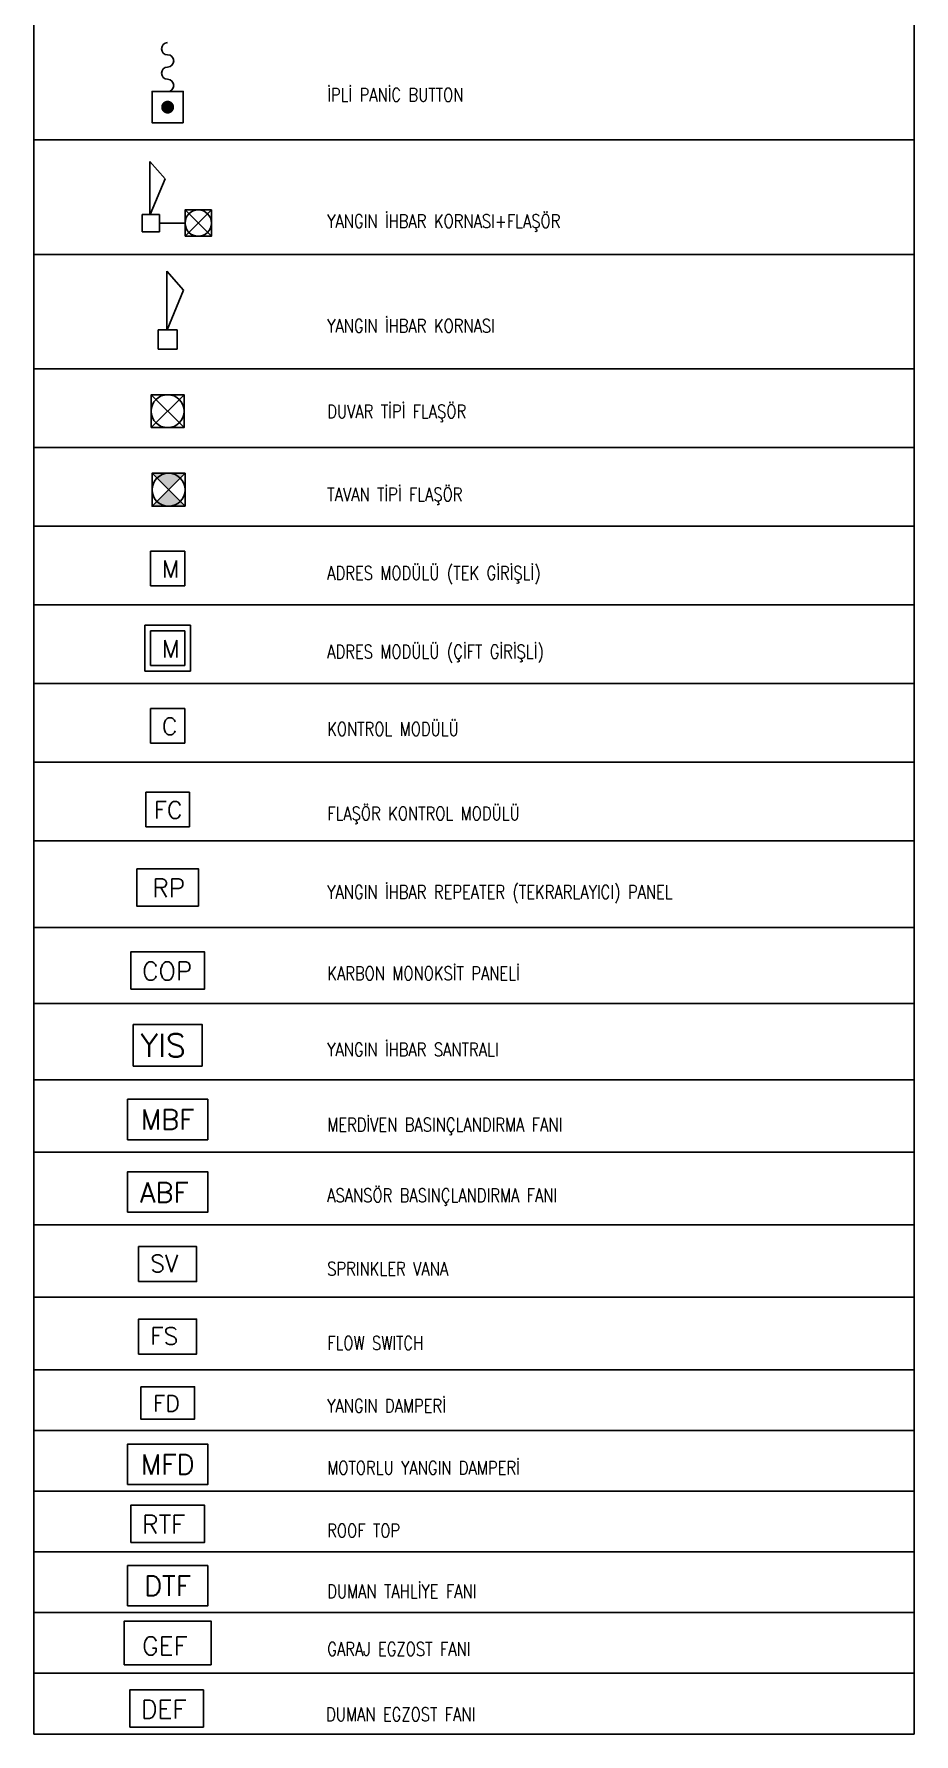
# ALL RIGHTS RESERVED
# Model space of a CAD drawing. Extents: x -3709 to 34975, y -230 to 8245.
# Drawn here: x -1616 to -962, y 1669 to 2931 of the extents above; entities that cross this region are included whole.
import ezdxf
from ezdxf.enums import TextEntityAlignment as Align

# ---------------------------------------------------------------- set-up
doc = ezdxf.new("R2010")
doc.units = 0
for name, color, linetype, lineweight in [('E-ADRES MODÜLÜ (TEK GİRİŞLİ)', 7, 'Continuous', 30), ('E-ADRES MODÜLÜ (ÇİFT GİRİŞLİ)', 7, 'Continuous', 30), ('E-ASANSÖR BASINÇLANDIRMA FANI', 7, 'Continuous', 30), ('E-DUMAN EGZOST FANI', 7, 'Continuous', 30), ('E-DUMAN TAHLİYE FANI', 7, 'Continuous', 30), ('E-DUVAR TİPİ FLAŞÖR', 7, 'Continuous', 30), ('E-FLAŞÖR KONTROL MODÜLÜ', 7, 'Continuous', 30), ('E-FLOW SWITCH', 7, 'Continuous', 30), ('E-GARAJ EGZOST FANI', 7, 'Continuous', 30), ('E-İPLİ PANİC BUTTON', 7, 'Continuous', 30), ('E-KARBON MONOKSİT PANELİ', 7, 'Continuous', 30), ('E-KONTROL MODÜLÜ', 7, 'Continuous', 30), ('E-MERDİVEN BASINÇLANDIRMA FANI', 7, 'Continuous', 30), ('E-MOTORLU YANGIN DAMPERİ', 7, 'Continuous', 30), ('E-SPRINKLER VANA', 7, 'Continuous', 30), ('E-TAVAN TİPİ FLAŞÖR', 7, 'Continuous', 30), ('E-YANGIN DAMPERİ', 7, 'Continuous', 30), ('E-YANGIN İHBAR KORNASI', 7, 'Continuous', 30), ('E-YANGIN İHBAR KORNASI+FLAŞÖR', 7, 'Continuous', 30), ('E-YANGIN İHBAR REPEATER (TEKRARLAYICI) PANEL', 7, 'Continuous', 30), ('E-YANGIN İHBAR SANTRALI', 7, 'Continuous', 30), ('E-YAZI', 7, 'Continuous', 30)]:
    doc.layers.add(name, color=color, linetype=linetype, lineweight=lineweight)
doc.styles.add('E-YAZI', font='txttw.shx')

# ---------------------------------------------------------------- blocks, each defined once
blk = doc.blocks.new('100_SPRINKLER VANA')
at = {"layer": 'E-SPRINKLER VANA', "color": 4}
blk.add_lwpolyline([(-2.53, 0), (2.53, 0), (2.53, 3.05), (-2.53, 3.05)], close=True, dxfattribs=at)
at = {"layer": 'E-SPRINKLER VANA', "color": 3, "style": 'E-YAZI'}
blk.add_text('SV', height=1.505, dxfattribs=at).set_placement((-1.52, 0.82))
blk = doc.blocks.new('100_FLOW SWITCH')
at = {"layer": 'E-FLOW SWITCH', "color": 4}
blk.add_lwpolyline([(-2.53, 0), (2.53, 0), (2.53, 3.05), (-2.53, 3.05)], close=True, dxfattribs=at)
at = {"layer": 'E-FLOW SWITCH', "color": 3, "style": 'E-YAZI'}
blk.add_text('FS', height=1.505, dxfattribs=at).set_placement((-1.52, 0.82))
blk = doc.blocks.new('100_YANGIN DAMPERİ')
at = {"layer": 'E-YANGIN DAMPERİ', "color": 4}
blk.add_lwpolyline([(-2.35, 2.83), (2.35, 2.83), (2.35, 0), (-2.35, 0)], close=True, dxfattribs=at)
at = {"layer": 'E-YANGIN DAMPERİ', "color": 3, "style": 'E-YAZI'}
blk.add_text('FD', height=1.4, dxfattribs=at).set_placement((-1.28, 0.68))
blk = doc.blocks.new('100_İPLİ PANİC BUTTON')
at = {"layer": 'E-İPLİ PANİC BUTTON', "color": 4}
blk.add_lwpolyline([(1.36, 0), (1.36, 2.73), (-1.36, 2.73), (-1.36, 0)], close=True, dxfattribs=at)
at = {"layer": 'E-İPLİ PANİC BUTTON', "color": 3, "const_width": 0.569}
blk.add_lwpolyline([(0.28, 1.36, -1), (-0.28, 1.36, -1)], format="xyb", close=True, dxfattribs=at)
at = {"layer": 'E-İPLİ PANİC BUTTON', "color": 4}
for centre, start, end in [((0, 6.46), 90, 270), ((0, 4.33), 90, 270), ((0, 5.4), 270, 90), ((0, 3.26), 270, 90)]:
    blk.add_arc(centre, 0.533, start, end, dxfattribs=at)
blk = doc.blocks.new('100_YANGIN İHBAR KORNASI+FLAŞÖR 085')
at = {"layer": 'E-YANGIN İHBAR KORNASI+FLAŞÖR', "color": 4}
for p, q in [((0.56, 5.32), (0.56, 1.4)), ((1.69, 4.04), (0.56, 5.32)), ((0.58, 1.4), (1.69, 4.04)), ((-0.02, 1.4), (-0.02, 0.11)), ((1.27, 1.4), (-0.02, 1.4)), ((1.27, 0.11), (1.27, 1.4)), ((3.17, 1.74), (5.13, -0.22)), ((-0.02, 0.11), (1.27, 0.11)), ((1.27, 0.76), (3.17, 0.76))]:
    blk.add_line(p, q, dxfattribs=at)
blk.add_lwpolyline([(3.17, -0.22), (3.17, 1.74), (5.13, 1.74), (5.13, -0.22)], close=True, dxfattribs=at)
blk.add_lwpolyline([(5.13, 1.74), (3.17, -0.22)], dxfattribs=at)
blk.add_circle((4.15, 0.76), 0.979, dxfattribs=at)
blk = doc.blocks.new('100_YANGIN İHBAR KORNASI')
at = {"layer": 'E-YANGIN İHBAR KORNASI', "color": 4}
for p, q in [((-0.08, 6.8), (-0.08, 1.68)), ((1.4, 5.14), (-0.08, 6.8)), ((-0.05, 1.68), (1.4, 5.14)), ((-0.84, 1.68), (-0.84, 0)), ((0.84, 1.68), (-0.84, 1.68)), ((0.84, 0), (0.84, 1.68)), ((-0.84, 0), (0.84, 0))]:
    blk.add_line(p, q, dxfattribs=at)
blk = doc.blocks.new('100_DUVAR TİPİ FLAŞÖR 085')
at = {"layer": 'E-DUVAR TİPİ FLAŞÖR', "color": 4}
blk.add_line((-1.224, 2.448), (1.224, 0), dxfattribs=at)
blk.add_lwpolyline([(-1.224, 0), (-1.224, 2.448), (1.224, 2.448), (1.224, 0)], close=True, dxfattribs=at)
blk.add_lwpolyline([(1.224, 2.448), (-1.224, 0)], dxfattribs=at)
blk.add_circle((0, 1.224), 1.224, dxfattribs=at)
blk = doc.blocks.new('100_TAVAN TİPİ FLAŞÖR 085')
at = {"layer": 'E-TAVAN TİPİ FLAŞÖR', "color": 4}
blk.add_line((-1.224, 0), (1.224, 2.448), dxfattribs=at)
blk.add_lwpolyline([(1.224, 0), (-1.224, 0), (-1.224, 2.448), (1.224, 2.448)], close=True, dxfattribs=at)
blk.add_lwpolyline([(-1.224, 2.448), (1.224, 0)], dxfattribs=at)
blk.add_circle((0, 1.224), 1.224, dxfattribs=at)
for points in [[(0, 1.224), (-1.224, 2.448), (1.224, 2.448)], [(-1.224, 0), (0, 1.224), (1.224, 0)]]:
    blk.add_solid(points, dxfattribs=at)
blk = doc.blocks.new('100_ADRES MODÜLÜ (TEK GİRİŞLİ) 085')
at = {"layer": 'E-ADRES MODÜLÜ (TEK GİRİŞLİ)', "color": 4}
for p, q in [((-1.27, 2.59), (1.27, 2.59)), ((-1.27, 2.59), (-1.27, 0)), ((1.27, 2.59), (1.27, 0)), ((1.27, 0), (-1.27, 0))]:
    blk.add_line(p, q, dxfattribs=at)
at = {"layer": 'E-ADRES MODÜLÜ (TEK GİRİŞLİ)', "color": 3, "style": 'E-YAZI'}
blk.add_text('M', height=1.27, dxfattribs=at).set_placement((-0.42, 0.62))
blk = doc.blocks.new('100_ADRES MODÜLÜ (ÇİFT GİRİŞLİ)')
at = {"layer": 'E-ADRES MODÜLÜ (ÇİFT GİRİŞLİ)', "color": 4}
for p, q in [((-1.99, 4.03), (1.99, 4.03)), ((-1.99, 4.03), (-1.99, 0)), ((1.99, 4.03), (1.99, 0)), ((1.99, 0), (-1.99, 0))]:
    blk.add_line(p, q, dxfattribs=at)
at = {"layer": 'E-ADRES MODÜLÜ (ÇİFT GİRİŞLİ)', "color": 3}
for p, q in [((-1.5, 3.54), (1.5, 3.54)), ((-1.5, 3.54), (-1.5, 0.5)), ((1.5, 3.54), (1.5, 0.5)), ((1.5, 0.5), (-1.5, 0.5))]:
    blk.add_line(p, q, dxfattribs=at)
at = {"layer": 'E-ADRES MODÜLÜ (ÇİFT GİRİŞLİ)', "color": 3, "style": 'E-YAZI'}
blk.add_text('M', height=1.5, dxfattribs=at).set_placement((-0.49, 1.22))
blk = doc.blocks.new('100_KONTROL MODÜLÜ 085')
at = {"layer": 'E-KONTROL MODÜLÜ', "color": 4}
for p, q in [((-1.27, 2.59), (1.27, 2.59)), ((-1.27, 2.59), (-1.27, 0)), ((1.27, 2.59), (1.27, 0)), ((1.27, 0), (-1.27, 0))]:
    blk.add_line(p, q, dxfattribs=at)
at = {"layer": 'E-KONTROL MODÜLÜ', "color": 3, "style": 'E-YAZI'}
blk.add_text('C', height=1.27, dxfattribs=at).set_placement((-0.42, 0.62))
blk = doc.blocks.new('100_FLAŞÖR KONTROL MODÜLÜ')
at = {"layer": 'E-FLAŞÖR KONTROL MODÜLÜ', "color": 4}
for p, q in [((-1.63, 2.59), (1.63, 2.59)), ((-1.63, 2.59), (-1.63, 0)), ((1.63, 2.59), (1.63, 0)), ((1.63, 0), (-1.63, 0))]:
    blk.add_line(p, q, dxfattribs=at)
at = {"layer": 'E-FLAŞÖR KONTROL MODÜLÜ', "color": 3, "style": 'E-YAZI'}
blk.add_text('FC', height=1.275, dxfattribs=at).set_placement((-1.03, 0.62))
blk = doc.blocks.new('100_YANGIN İHBAR REPEATER (TEKRARLAYICI) PANEL')
at = {"layer": 'E-YANGIN İHBAR REPEATER (TEKRARLAYICI) PANEL', "color": 4}
blk.add_lwpolyline([(-2.69, 3.25), (2.69, 3.25), (2.69, 0), (-2.69, 0)], close=True, dxfattribs=at)
at = {"layer": 'E-YANGIN İHBAR REPEATER (TEKRARLAYICI) PANEL', "color": 3, "style": 'E-YAZI'}
blk.add_text('RP', height=1.6, dxfattribs=at).set_placement((-1.34, 0.77))
blk = doc.blocks.new('100_KARBON MONOKSİT PANELİ')
at = {"layer": 'E-KARBON MONOKSİT PANELİ', "color": 4}
blk.add_lwpolyline([(-3.22, 0), (-3.22, 3.25), (3.22, 3.25), (3.22, 0)], close=True, dxfattribs=at)
at = {"layer": 'E-KARBON MONOKSİT PANELİ', "color": 3, "style": 'E-YAZI'}
blk.add_text('COP', height=1.6, dxfattribs=at).set_placement((-2.23, 0.77))
blk = doc.blocks.new('100_YANGIN İHBAR SANTRALI')
at = {"layer": 'E-YANGIN İHBAR SANTRALI', "color": 4}
blk.add_lwpolyline([(-3.01, 3.64), (3.01, 3.64), (3.01, 0), (-3.01, 0)], close=True, dxfattribs=at)
at = {"layer": 'E-YANGIN İHBAR SANTRALI', "color": 3, "style": 'E-YAZI'}
blk.add_text('YIS', height=2, dxfattribs=at).set_placement((-2.37, 0.81))
blk = doc.blocks.new('100_MERDİVEN BASINÇLANDIRMA FANI')
at = {"layer": 'E-MERDİVEN BASINÇLANDIRMA FANI', "color": 4}
blk.add_lwpolyline([(-3.22, 0), (-3.22, 3.25), (3.22, 3.25), (3.22, 0)], close=True, dxfattribs=at)
at = {"layer": 'E-MERDİVEN BASINÇLANDIRMA FANI', "color": 3, "style": 'E-YAZI'}
blk.add_text('MBF', height=1.6, dxfattribs=at).set_placement((0, 1.62), align=Align.MIDDLE_CENTER)
blk = doc.blocks.new('E-ROOF TOP')
at = {"layer": 'E-DUMAN TAHLİYE FANI', "color": 4}
blk.add_lwpolyline([(-32.2, 0), (-32.2, 32.5), (32.2, 32.5), (32.2, 0)], close=True, dxfattribs=at)
at = {"layer": 'E-DUMAN TAHLİYE FANI', "color": 3, "style": 'E-YAZI'}
blk.add_text('RTF', height=16, dxfattribs=at).set_placement((-22.3, 7.7))
blk = doc.blocks.new('100_ASANSÖR BASINÇLANDIRMA FANI')
at = {"layer": 'E-ASANSÖR BASINÇLANDIRMA FANI', "color": 4}
blk.add_lwpolyline([(-2.9, 0), (-2.9, 2.92), (2.9, 2.92), (2.9, 0)], close=True, dxfattribs=at)
at = {"layer": 'E-ASANSÖR BASINÇLANDIRMA FANI', "color": 3, "style": 'E-YAZI'}
blk.add_text('ABF', height=1.44, dxfattribs=at).set_placement((-2, 0.7))
blk = doc.blocks.new('A$C32AC39E3')
at = {"layer": 'E-DUMAN TAHLİYE FANI', "color": 4}
blk.add_lwpolyline([(-35, 0), (-35, 35.3), (35, 35.3), (35, 0)], close=True, dxfattribs=at)
at = {"layer": 'E-DUMAN TAHLİYE FANI', "color": 3, "style": 'E-YAZI'}
blk.add_text('DTF', height=17.38, dxfattribs=at).set_placement((0, 17.6), align=Align.MIDDLE_CENTER)
blk = doc.blocks.new('A$C273B43C7')
at = {"layer": 'E-MOTORLU YANGIN DAMPERİ', "color": 4}
blk.add_lwpolyline([(-35, 0), (-35, 35.3), (35, 35.3), (35, 0)], close=True, dxfattribs=at)
at = {"layer": 'E-MOTORLU YANGIN DAMPERİ', "color": 3, "style": 'E-YAZI'}
blk.add_text('MFD', height=17.38, dxfattribs=at).set_placement((0, 17.6), align=Align.MIDDLE_CENTER)
blk = doc.blocks.new('100_DUMAN EGZOST FANI 1')
at = {"layer": 'E-DUMAN EGZOST FANI', "color": 4}
blk.add_lwpolyline([(-3.22, 0), (-3.22, 3.25), (3.22, 3.25), (3.22, 0)], close=True, dxfattribs=at)
at = {"layer": 'E-DUMAN EGZOST FANI', "color": 3, "style": 'E-YAZI'}
blk.add_text('DEF', height=1.6, dxfattribs=at).set_placement((-2.23, 0.77))

msp = doc.modelspace()

# ---------------------------------------------------------------- linework, layer by layer
at = {"layer": 'E-GARAJ EGZOST FANI', "color": 4}
msp.add_lwpolyline([(-1548.75, 1720.11), (-1548.75, 1752.56), (-1484.32, 1752.56), (-1484.32, 1720.11)], close=True, dxfattribs=at)
at = {"layer": 'E-YAZI', "color": 4}
for p, q in [((-1615.74, 4039.53), (-1615.74, 1668.74)), ((-962.44, 4039.53), (-962.44, 1668.74)), ((-962.44, 1668.74), (-1615.74, 1668.74))]:
    msp.add_line(p, q, dxfattribs=at)
at = {"layer": 'E-YAZI', "color": 7, "linetype": 'Continuous'}
for p, q in [((-1615.74, 2851.94), (-962.44, 2851.94)), ((-1615.74, 2766.94), (-962.44, 2766.94)), ((-1615.74, 2681.94), (-962.44, 2681.94)), ((-1615.74, 2623.58), (-962.44, 2623.58)), ((-1615.74, 2565.22), (-962.44, 2565.22)), ((-1615.74, 2506.86), (-962.44, 2506.86)), ((-1615.74, 2448.51), (-962.44, 2448.51)), ((-1615.74, 2390.15), (-962.44, 2390.15)), ((-1615.74, 2331.79), (-962.44, 2331.79)), ((-1615.74, 2267.29), (-962.44, 2267.29)), ((-1615.74, 2210.94), (-962.44, 2210.94)), ((-1615.74, 2154.41), (-962.44, 2154.41)), ((-1615.74, 2100.59), (-962.44, 2100.59)), ((-1615.74, 2046.77), (-962.44, 2046.77)), ((-1615.74, 1992.94), (-962.44, 1992.94)), ((-1615.74, 1939.12), (-962.44, 1939.12)), ((-1615.74, 1894.06), (-962.44, 1894.06)), ((-1615.74, 1849), (-962.44, 1849)), ((-1615.74, 1803.93), (-962.44, 1803.93)), ((-1615.74, 1758.87), (-962.44, 1758.87)), ((-1615.74, 1713.8), (-962.44, 1713.8))]:
    msp.add_line(p, q, dxfattribs=at)

# ---------------------------------------------------------------- block references
at = {"layer": 'E-ADRES MODÜLÜ (TEK GİRİŞLİ)', "xscale": 10, "yscale": 10, "zscale": 10}
msp.add_blockref('100_ADRES MODÜLÜ (TEK GİRİŞLİ) 085', (-1516.53, 2520.83), dxfattribs=at)
at = {"layer": 'E-ADRES MODÜLÜ (ÇİFT GİRİŞLİ)', "xscale": 8.5, "yscale": 8.5, "zscale": 8.5}
msp.add_blockref('100_ADRES MODÜLÜ (ÇİFT GİRİŞLİ)', (-1516.53, 2457.51), dxfattribs=at)
at = {"layer": 'E-ASANSÖR BASINÇLANDIRMA FANI', "xscale": 10.26092055115801, "yscale": 10.26092055115801, "zscale": 10.26092055115801}
msp.add_blockref('100_ASANSÖR BASINÇLANDIRMA FANI', (-1516.53, 2056.05), dxfattribs=at)
at = {"layer": 'E-DUMAN EGZOST FANI', "xscale": 8.5, "yscale": 8.5, "zscale": 8.5}
msp.add_blockref('100_DUMAN EGZOST FANI 1', (-1517.33, 1673.82), dxfattribs=at)
at = {"layer": 'E-DUMAN TAHLİYE FANI', "color": 6, "xscale": 0.85, "yscale": 0.85, "zscale": 0.85}
msp.add_blockref('E-ROOF TOP', (-1516.53, 1810.92), dxfattribs=at)
at = {"layer": 'E-DUMAN TAHLİYE FANI', "color": 1, "linetype": 'Continuous', "ltscale": 100, "xscale": 0.85, "yscale": 0.85, "zscale": 0.85}
msp.add_blockref('A$C32AC39E3', (-1516.53, 1763.77), dxfattribs=at)
at = {"layer": 'E-DUVAR TİPİ FLAŞÖR', "xscale": 10, "yscale": 10, "zscale": 10}
msp.add_blockref('100_DUVAR TİPİ FLAŞÖR 085', (-1516.51, 2638.36), dxfattribs=at)
at = {"layer": 'E-FLAŞÖR KONTROL MODÜLÜ', "xscale": 10, "yscale": 10, "zscale": 10}
msp.add_blockref('100_FLAŞÖR KONTROL MODÜLÜ', (-1516.53, 2341.99), dxfattribs=at)
at = {"layer": 'E-FLOW SWITCH', "xscale": 8.5, "yscale": 8.5, "zscale": 8.5}
msp.add_blockref('100_FLOW SWITCH', (-1516.53, 1950.77), dxfattribs=at)
at = {"layer": 'E-İPLİ PANİC BUTTON', "xscale": 8.5, "yscale": 8.5, "zscale": 8.5}
msp.add_blockref('100_İPLİ PANİC BUTTON', (-1516.53, 2864.68), dxfattribs=at)
at = {"layer": 'E-KARBON MONOKSİT PANELİ', "xscale": 8.5, "yscale": 8.5, "zscale": 8.5}
msp.add_blockref('100_KARBON MONOKSİT PANELİ', (-1516.53, 2221.62), dxfattribs=at)
at = {"layer": 'E-KONTROL MODÜLÜ', "xscale": 10, "yscale": 10, "zscale": 10}
msp.add_blockref('100_KONTROL MODÜLÜ 085', (-1516.53, 2404.11), dxfattribs=at)
at = {"layer": 'E-MERDİVEN BASINÇLANDIRMA FANI', "xscale": 9.234828496042217, "yscale": 9.234828496042217, "zscale": 9.234828496042217}
msp.add_blockref('100_MERDİVEN BASINÇLANDIRMA FANI', (-1516.53, 2109.87), dxfattribs=at)
at = {"layer": 'E-MOTORLU YANGIN DAMPERİ', "linetype": 'Continuous', "ltscale": 100, "xscale": 0.85, "yscale": 0.85, "zscale": 0.85}
msp.add_blockref('A$C273B43C7', (-1516.53, 1853.9), dxfattribs=at)
at = {"layer": 'E-SPRINKLER VANA', "xscale": 8.5, "yscale": 8.5, "zscale": 8.5}
msp.add_blockref('100_SPRINKLER VANA', (-1516.53, 2004.59), dxfattribs=at)
at = {"layer": 'E-TAVAN TİPİ FLAŞÖR', "xscale": 10, "yscale": 10, "zscale": 10}
msp.add_blockref('100_TAVAN TİPİ FLAŞÖR 085', (-1515.82, 2580), dxfattribs=at)
at = {"layer": 'E-YANGIN DAMPERİ', "xscale": 8.5, "yscale": 8.5, "zscale": 8.5}
msp.add_blockref('100_YANGIN DAMPERİ', (-1516.53, 1902.43), dxfattribs=at)
at = {"layer": 'E-YANGIN İHBAR KORNASI', "xscale": 8.5, "yscale": 8.5, "zscale": 8.5}
msp.add_blockref('100_YANGIN İHBAR KORNASI', (-1516.53, 2696.71), dxfattribs=at)
at = {"layer": 'E-YANGIN İHBAR KORNASI+FLAŞÖR', "xscale": 10, "yscale": 10, "zscale": 10}
msp.add_blockref('100_YANGIN İHBAR KORNASI+FLAŞÖR 085', (-1535.29, 2782.61), dxfattribs=at)
at = {"layer": 'E-YANGIN İHBAR REPEATER (TEKRARLAYICI) PANEL', "xscale": 8.5, "yscale": 8.5, "zscale": 8.5}
msp.add_blockref('100_YANGIN İHBAR REPEATER (TEKRARLAYICI) PANEL', (-1516.53, 2283.31), dxfattribs=at)
at = {"layer": 'E-YANGIN İHBAR SANTRALI', "xscale": 8.5, "yscale": 8.5, "zscale": 8.5}
msp.add_blockref('100_YANGIN İHBAR SANTRALI', (-1516.53, 2164.5), dxfattribs=at)

# ---------------------------------------------------------------- texts
at = {"layer": 'E-GARAJ EGZOST FANI', "color": 3, "style": 'E-YAZI'}
msp.add_text('GEF', height=13.6, dxfattribs=at).set_placement((-1535.45, 1727.31))
at = {"layer": 'E-YAZI', "color": 3, "style": 'E-YAZI', "width": 0.8}
for s, p in [('İPLİ PANİC BUTTON', (-1398.09, 2880.42)), ('YANGIN İHBAR KORNASI+FLAŞÖR', (-1398.09, 2786.65)), ('YANGIN İHBAR KORNASI', (-1398.09, 2708.95)), ('DUVAR TİPİ FLAŞÖR', (-1398.09, 2645.39)), ('TAVAN TİPİ FLAŞÖR', (-1398.09, 2583.81)), ('ADRES MODÜLÜ (TEK GİRİŞLİ)', (-1398.09, 2525.46)), ('ADRES MODÜLÜ (ÇİFT GİRİŞLİ)', (-1398.09, 2467.1)), ('KONTROL MODÜLÜ', (-1398.09, 2409.74)), ('FLAŞÖR KONTROL MODÜLÜ', (-1398.09, 2347.02)), ('YANGIN İHBAR REPEATER (TEKRARLAYICI) PANEL', (-1398.09, 2288.66)), ('KARBON MONOKSİT PANELİ', (-1398.09, 2228.32)), ('YANGIN İHBAR SANTRALI', (-1398.09, 2171.79)), ('MERDİVEN BASINÇLANDIRMA FANI', (-1398.09, 2116.01)), ('ASANSÖR BASINÇLANDIRMA FANI', (-1398.09, 2063.57)), ('SPRINKLER VANA', (-1398.09, 2009.07)), ('FLOW SWITCH', (-1398.09, 1953.98)), ('YANGIN DAMPERİ', (-1398.09, 1907.35)), ('MOTORLU YANGIN DAMPERİ', (-1398.09, 1861.32)), ('ROOF TOP', (-1398.09, 1814.73)), ('DUMAN TAHLİYE FANI', (-1398.09, 1769.67)), ('GARAJ EGZOST FANI', (-1398.09, 1726.81)), ('DUMAN EGZOST FANI', (-1398.89, 1678.32))]:
    msp.add_text(s, height=10, dxfattribs=at).set_placement(p)

doc.saveas('drawing.dxf')
